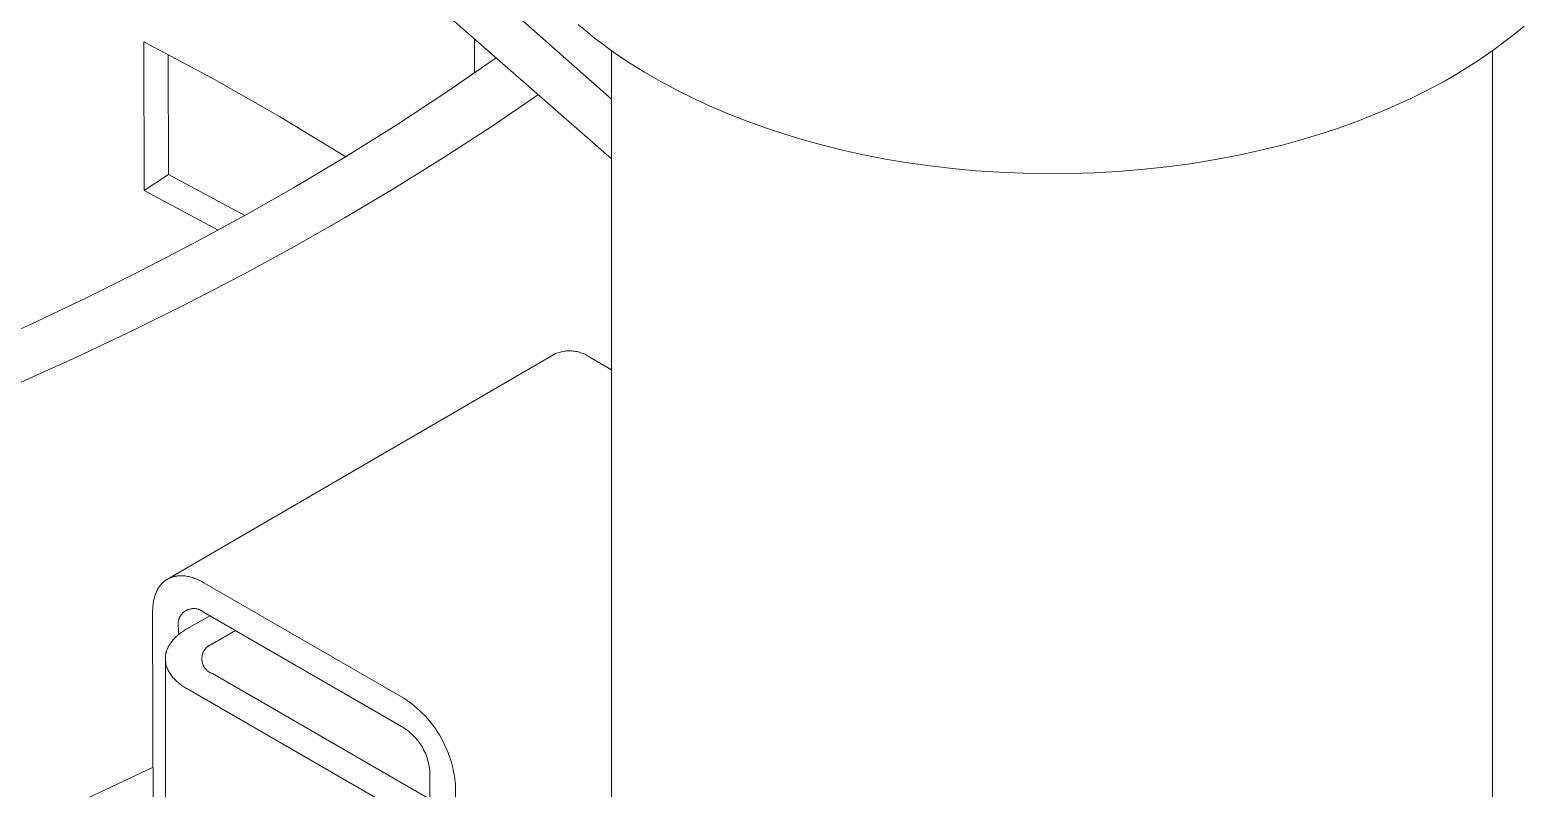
# Model space of a CAD drawing. Header units: inches. Extents: x -12 to 136, y -5 to 104.
# Drawn here: x 131.691 to 134.917, y 73.354 to 74.991 of the extents above; entities that cross this region are included whole.
import ezdxf

# ---------------------------------------------------------------- set-up
doc = ezdxf.new("R2010")
doc.units = ezdxf.units.IN
doc.layers.add('ZANO_R', color=7, linetype='Continuous', lineweight=0)

msp = doc.modelspace()

# ---------------------------------------------------------------- linework, layer by layer
at = {"layer": 'ZANO_R'}
for p, q in [((132.94704, 74.84135), (132.50694, 75.2306)), ((132.47832, 75.12286), (132.94704, 74.71264)), ((132.89577, 74.985), (132.87504, 75.00235)), ((134.91675, 74.99903), (134.89662, 74.98235)), ((132.08452, 74.88644), (131.93702, 74.96525)), ((131.93702, 74.96525), (131.93805, 74.64439)), ((132.6509, 74.97182), (132.65114, 74.89772)), ((132.91036, 74.97336), (132.89577, 74.985)), ((132.92516, 74.962), (132.91036, 74.97336)), ((132.94018, 74.95092), (132.92516, 74.962)), ((134.87605, 74.96622), (134.85507, 74.95062)), ((134.89662, 74.98235), (134.87605, 74.96622)), ((131.98984, 74.93756), (131.99067, 74.67845)), ((132.69809, 74.93052), (132.59157, 74.85714)), ((132.95539, 74.94012), (132.94018, 74.95092)), ((132.94704, 73.10375), (132.94704, 74.946)), ((132.98637, 74.9193), (132.95539, 74.94012)), ((134.83369, 74.93557), (134.81227, 74.92124)), ((134.85507, 74.95062), (134.83369, 74.93557)), ((134.84862, 74.946), (134.84862, 70.07666)), ((133.01804, 74.89953), (132.98637, 74.9193)), ((133.05333, 74.8791), (133.01804, 74.89953)), ((134.79053, 74.90741), (134.76848, 74.89408)), ((134.81227, 74.92124), (134.79053, 74.90741)), ((132.22987, 74.80373), (132.08452, 74.88644)), ((133.08927, 74.85985), (133.05333, 74.8791)), ((134.72168, 74.86786), (134.69693, 74.85503)), ((134.74614, 74.88123), (134.72168, 74.86786)), ((134.76848, 74.89408), (134.74614, 74.88123)), ((132.59157, 74.85714), (132.483, 74.78593)), ((132.7888, 74.85113), (132.68707, 74.7819)), ((133.12582, 74.84175), (133.08927, 74.85985)), ((133.16289, 74.82475), (133.12582, 74.84175)), ((134.67191, 74.84274), (134.64664, 74.83096)), ((134.69693, 74.85503), (134.67191, 74.84274)), ((132.37297, 74.71717), (132.22987, 74.80373)), ((133.20183, 74.80827), (133.16289, 74.82475)), ((133.24123, 74.79291), (133.20183, 74.80827)), ((134.59478, 74.80865), (134.56853, 74.79826)), ((134.62082, 74.81955), (134.59478, 74.80865)), ((134.64664, 74.83096), (134.62082, 74.81955)), ((132.483, 74.78593), (132.37253, 74.7169)), ((132.68707, 74.7819), (132.58355, 74.7146)), ((133.28103, 74.77864), (133.24123, 74.79291)), ((133.3212, 74.76543), (133.28103, 74.77864)), ((134.48513, 74.76883), (134.45639, 74.75986)), ((134.51371, 74.77832), (134.48513, 74.76883)), ((134.5421, 74.78836), (134.51371, 74.77832)), ((134.56853, 74.79826), (134.5421, 74.78836)), ((133.36034, 74.75364), (133.3212, 74.76543)), ((133.39974, 74.7428), (133.36034, 74.75364)), ((133.44516, 74.73151), (133.39974, 74.7428)), ((134.39702, 74.74309), (134.3664, 74.73532)), ((134.42748, 74.75141), (134.39702, 74.74309)), ((134.45639, 74.75986), (134.42748, 74.75141)), ((132.37253, 74.7169), (132.26033, 74.65007)), ((132.58355, 74.7146), (132.47837, 74.64922)), ((133.49086, 74.7214), (133.44516, 74.73151)), ((133.53854, 74.71213), (133.49086, 74.7214)), ((133.58644, 74.70408), (133.53854, 74.71213)), ((133.63453, 74.69723), (133.58644, 74.70408)), ((134.24599, 74.71015), (134.20076, 74.70279)), ((134.30479, 74.7214), (134.24599, 74.71015)), ((134.3664, 74.73532), (134.30479, 74.7214)), ((131.99067, 74.67845), (131.93805, 74.64439)), ((131.99067, 74.67845), (132.15518, 74.59023)), ((133.68278, 74.69156), (133.63453, 74.69723)), ((133.73348, 74.68687), (133.68278, 74.69156)), ((133.78429, 74.68344), (133.73348, 74.68687)), ((133.83517, 74.68128), (133.78429, 74.68344)), ((133.88609, 74.68036), (133.83517, 74.68128)), ((133.93724, 74.6807), (133.88609, 74.68036)), ((133.98838, 74.6823), (133.93724, 74.6807)), ((134.03946, 74.68517), (133.98838, 74.6823)), ((134.09045, 74.68932), (134.03946, 74.68517)), ((134.1457, 74.69528), (134.09045, 74.68932)), ((134.20076, 74.70279), (134.1457, 74.69528)), ((131.93805, 74.64439), (132.09791, 74.55871)), ((132.26033, 74.65007), (132.15357, 74.58933)), ((132.47837, 74.64922), (132.37168, 74.58578)), ((132.15357, 74.58933), (132.04353, 74.52945)), ((132.37168, 74.58578), (132.26243, 74.52362)), ((132.04353, 74.52945), (131.93023, 74.4705)), ((132.26243, 74.52362), (132.14982, 74.46234)), ((131.93023, 74.4705), (131.81367, 74.41256)), ((132.14982, 74.46234), (132.03386, 74.40201)), ((131.81367, 74.41256), (131.69388, 74.3557)), ((132.03386, 74.40201), (131.91458, 74.34271)), ((131.69388, 74.3557), (131.57088, 74.30001)), ((131.91458, 74.34271), (131.79198, 74.28453)), ((131.79198, 74.28453), (131.66611, 74.22753)), ((131.98839, 73.80519), (132.82341, 74.29088)), ((132.82595, 74.29197), (132.82341, 74.29088)), ((132.82852, 74.29298), (132.82595, 74.29197)), ((132.83113, 74.29389), (132.82852, 74.29298)), ((132.83376, 74.29472), (132.83113, 74.29389)), ((132.83643, 74.29545), (132.83376, 74.29472)), ((132.83911, 74.29608), (132.83643, 74.29545)), ((132.84182, 74.29663), (132.83911, 74.29608)), ((132.84455, 74.29708), (132.84182, 74.29663)), ((132.84729, 74.29743), (132.84455, 74.29708)), ((132.85004, 74.29769), (132.84729, 74.29743)), ((132.8528, 74.29785), (132.85004, 74.29769)), ((132.85556, 74.29792), (132.8528, 74.29785)), ((132.85832, 74.29788), (132.85556, 74.29792)), ((132.86108, 74.29776), (132.85832, 74.29788)), ((132.86383, 74.29753), (132.86108, 74.29776)), ((132.86658, 74.29721), (132.86383, 74.29753)), ((132.86931, 74.2968), (132.86658, 74.29721)), ((132.87202, 74.29629), (132.86931, 74.2968)), ((132.87472, 74.29568), (132.87202, 74.29629)), ((132.87739, 74.29498), (132.87472, 74.29568)), ((132.88004, 74.29419), (132.87739, 74.29498)), ((132.88266, 74.29331), (132.88004, 74.29419)), ((132.88524, 74.29234), (132.88266, 74.29331)), ((132.88779, 74.29127), (132.88524, 74.29234)), ((132.8903, 74.29012), (132.88779, 74.29127)), ((132.89277, 74.28888), (132.8903, 74.29012)), ((132.8952, 74.28756), (132.89277, 74.28888)), ((132.89757, 74.28615), (132.8952, 74.28756)), ((132.8999, 74.28466), (132.89757, 74.28615)), ((132.90217, 74.28309), (132.8999, 74.28466)), ((132.94704, 74.25719), (132.90217, 74.28309)), ((131.98162, 73.80054), (131.98071, 73.79978)), ((131.98255, 73.80127), (131.98162, 73.80054)), ((131.98348, 73.80198), (131.98255, 73.80127)), ((131.98444, 73.80266), (131.98348, 73.80198)), ((131.98541, 73.80333), (131.98444, 73.80266)), ((131.98639, 73.80397), (131.98541, 73.80333)), ((131.98738, 73.80459), (131.98639, 73.80397)), ((131.98839, 73.80519), (131.98738, 73.80459)), ((131.98941, 73.80576), (131.98839, 73.80519)), ((131.99045, 73.80632), (131.98941, 73.80576)), ((131.9915, 73.80684), (131.99045, 73.80632)), ((131.99256, 73.80735), (131.9915, 73.80684)), ((131.99363, 73.80783), (131.99256, 73.80735)), ((131.99471, 73.80829), (131.99363, 73.80783)), ((131.99581, 73.80873), (131.99471, 73.80829)), ((131.99692, 73.80914), (131.99581, 73.80873)), ((131.99803, 73.80953), (131.99692, 73.80914)), ((131.99916, 73.80989), (131.99803, 73.80953)), ((132.0003, 73.81023), (131.99916, 73.80989)), ((132.00145, 73.81055), (132.0003, 73.81023)), ((132.00261, 73.81084), (132.00145, 73.81055)), ((132.00378, 73.81111), (132.00261, 73.81084)), ((132.00496, 73.81136), (132.00378, 73.81111)), ((132.00614, 73.81158), (132.00496, 73.81136)), ((132.00734, 73.81178), (132.00614, 73.81158)), ((132.00854, 73.81195), (132.00734, 73.81178)), ((132.00975, 73.8121), (132.00854, 73.81195)), ((132.01097, 73.81223), (132.00975, 73.8121)), ((132.0122, 73.81234), (132.01097, 73.81223)), ((132.01343, 73.81242), (132.0122, 73.81234)), ((132.01467, 73.81247), (132.01343, 73.81242)), ((132.01591, 73.81251), (132.01467, 73.81247)), ((132.01716, 73.81252), (132.01591, 73.81251)), ((132.01842, 73.81251), (132.01716, 73.81252)), ((132.01968, 73.81248), (132.01842, 73.81251)), ((132.02094, 73.81242), (132.01968, 73.81248)), ((132.02349, 73.81224), (132.02094, 73.81242)), ((132.02605, 73.81197), (132.02349, 73.81224)), ((132.02862, 73.81162), (132.02605, 73.81197)), ((132.0312, 73.81118), (132.02862, 73.81162)), ((132.03379, 73.81066), (132.0312, 73.81118)), ((132.03639, 73.81005), (132.03379, 73.81066)), ((132.03898, 73.80937), (132.03639, 73.81005)), ((132.04158, 73.80861), (132.03898, 73.80937)), ((132.04417, 73.80778), (132.04158, 73.80861)), ((132.04675, 73.80687), (132.04417, 73.80778)), ((132.04933, 73.8059), (132.04675, 73.80687)), ((132.0519, 73.80486), (132.04933, 73.8059)), ((132.05446, 73.80375), (132.0519, 73.80486)), ((132.05701, 73.80258), (132.05446, 73.80375)), ((132.05953, 73.80135), (132.05701, 73.80258)), ((132.06205, 73.80006), (132.05953, 73.80135)), ((131.96102, 73.76864), (131.96025, 73.7661)), ((131.96186, 73.77114), (131.96102, 73.76864)), ((131.96276, 73.77359), (131.96186, 73.77114)), ((131.96373, 73.776), (131.96276, 73.77359)), ((131.96478, 73.77834), (131.96373, 73.776)), ((131.96589, 73.78063), (131.96478, 73.77834)), ((131.96647, 73.78176), (131.96589, 73.78063)), ((131.96707, 73.78286), (131.96647, 73.78176)), ((131.96768, 73.78396), (131.96707, 73.78286)), ((131.96832, 73.78503), (131.96768, 73.78396)), ((131.96897, 73.78609), (131.96832, 73.78503)), ((131.96964, 73.78713), (131.96897, 73.78609)), ((131.97032, 73.78816), (131.96964, 73.78713)), ((131.97102, 73.78917), (131.97032, 73.78816)), ((131.97174, 73.79016), (131.97102, 73.78917)), ((131.97247, 73.79113), (131.97174, 73.79016)), ((131.97323, 73.79208), (131.97247, 73.79113)), ((131.97399, 73.79302), (131.97323, 73.79208)), ((131.97478, 73.79393), (131.97399, 73.79302)), ((131.97558, 73.79483), (131.97478, 73.79393)), ((131.97639, 73.79571), (131.97558, 73.79483)), ((131.97723, 73.79656), (131.97639, 73.79571)), ((131.97807, 73.7974), (131.97723, 73.79656)), ((131.97894, 73.79821), (131.97807, 73.7974)), ((131.97982, 73.79901), (131.97894, 73.79821)), ((131.98071, 73.79978), (131.97982, 73.79901)), ((132.06454, 73.79871), (132.06205, 73.80006)), ((132.06701, 73.79732), (132.06454, 73.79871)), ((132.06701, 73.79732), (132.49851, 73.54819)), ((131.95609, 73.7361), (131.95607, 73.73327)), ((131.95616, 73.73892), (131.95609, 73.7361)), ((131.95629, 73.74174), (131.95616, 73.73892)), ((131.95648, 73.74454), (131.95629, 73.74174)), ((131.95673, 73.74732), (131.95648, 73.74454)), ((131.95704, 73.75009), (131.95673, 73.74732)), ((131.95742, 73.75283), (131.95704, 73.75009)), ((131.95785, 73.75555), (131.95742, 73.75283)), ((131.95835, 73.75824), (131.95785, 73.75555)), ((131.95892, 73.76089), (131.95835, 73.75824)), ((131.95955, 73.76352), (131.95892, 73.76089)), ((131.96025, 73.7661), (131.95955, 73.76352)), ((132.02501, 73.7352), (132.02596, 73.73587)), ((132.02596, 73.73587), (132.02695, 73.7365)), ((132.02695, 73.7365), (132.02795, 73.73711)), ((132.02795, 73.73711), (132.02897, 73.73767)), ((132.02897, 73.73767), (132.03002, 73.73821)), ((132.03002, 73.73821), (132.03108, 73.7387)), ((132.03108, 73.7387), (132.03216, 73.73916)), ((132.03216, 73.73916), (132.03325, 73.73958)), ((132.03325, 73.73958), (132.03435, 73.73996)), ((132.03435, 73.73996), (132.03547, 73.74031)), ((132.03547, 73.74031), (132.0366, 73.74061)), ((132.0366, 73.74061), (132.03774, 73.74088)), ((132.03774, 73.74088), (132.03889, 73.7411)), ((132.03889, 73.7411), (132.04005, 73.74129)), ((132.04005, 73.74129), (132.04121, 73.74144)), ((132.04121, 73.74144), (132.04238, 73.74154)), ((132.04238, 73.74154), (132.04355, 73.74161)), ((132.04355, 73.74161), (132.04472, 73.74163)), ((132.04472, 73.74163), (132.04589, 73.74161)), ((132.04589, 73.74161), (132.04706, 73.74156)), ((132.04706, 73.74156), (132.04822, 73.74146)), ((132.04822, 73.74146), (132.04939, 73.74132)), ((132.04939, 73.74132), (132.05054, 73.74114)), ((132.05054, 73.74114), (132.05169, 73.74093)), ((132.05169, 73.74093), (132.05283, 73.74067)), ((132.05283, 73.74067), (132.05397, 73.74037)), ((132.05397, 73.74037), (132.05509, 73.74004)), ((132.05509, 73.74004), (132.0562, 73.73966)), ((132.0562, 73.73966), (132.05729, 73.73925)), ((132.05729, 73.73925), (132.05837, 73.7388)), ((132.05837, 73.7388), (132.05944, 73.73831)), ((132.05944, 73.73831), (132.06048, 73.73779)), ((132.06048, 73.73779), (132.06151, 73.73722)), ((132.06151, 73.73722), (132.06252, 73.73663)), ((132.06252, 73.73663), (132.06351, 73.736)), ((132.06351, 73.736), (132.06447, 73.73533)), ((131.96394, 71.29476), (131.95607, 73.73327)), ((132.01107, 73.7081), (132.0111, 73.70927)), ((132.01108, 73.70693), (132.01107, 73.7081)), ((132.01113, 73.70576), (132.01108, 73.70693)), ((132.0111, 73.70927), (132.01116, 73.71044)), ((132.01123, 73.70459), (132.01113, 73.70576)), ((132.01116, 73.71044), (132.01127, 73.71161)), ((132.01136, 73.70343), (132.01123, 73.70459)), ((132.01127, 73.71161), (132.01142, 73.71277)), ((132.01142, 73.71277), (132.01161, 73.71392)), ((132.01161, 73.71392), (132.01184, 73.71507)), ((132.01184, 73.71507), (132.01211, 73.71621)), ((132.01211, 73.71621), (132.01242, 73.71734)), ((132.01242, 73.71734), (132.01277, 73.71846)), ((132.01277, 73.71846), (132.01316, 73.71956)), ((132.01316, 73.71956), (132.01358, 73.72065)), ((132.01358, 73.72065), (132.01404, 73.72173)), ((132.01404, 73.72173), (132.01454, 73.72279)), ((132.01454, 73.72279), (132.01508, 73.72383)), ((132.01508, 73.72383), (132.01565, 73.72485)), ((132.01565, 73.72485), (132.01626, 73.72585)), ((132.01626, 73.72585), (132.0169, 73.72683)), ((132.0169, 73.72683), (132.01757, 73.72779)), ((132.01757, 73.72779), (132.01828, 73.72872)), ((132.01828, 73.72872), (132.01902, 73.72963)), ((132.01902, 73.72963), (132.01979, 73.73051)), ((132.01979, 73.73051), (132.02059, 73.73137)), ((132.02059, 73.73137), (132.02142, 73.73219)), ((132.02142, 73.73219), (132.02227, 73.73299)), ((132.02227, 73.73299), (132.02316, 73.73376)), ((132.02316, 73.73376), (132.02407, 73.73449)), ((132.02407, 73.73449), (132.02501, 73.7352)), ((132.02982, 73.6976), (132.0793, 73.72617)), ((132.06447, 73.73533), (132.06541, 73.73464)), ((132.06541, 73.73464), (132.06633, 73.73391)), ((132.06633, 73.73391), (132.06722, 73.73315)), ((132.49872, 73.48402), (132.06722, 73.73315)), ((131.99665, 73.66942), (131.99824, 73.67147)), ((131.99824, 73.67147), (131.99991, 73.67349)), ((131.99991, 73.67349), (132.00166, 73.67548)), ((132.00166, 73.67548), (132.00348, 73.67743)), ((132.00348, 73.67743), (132.00537, 73.67934)), ((132.00537, 73.67934), (132.00732, 73.68121)), ((132.00732, 73.68121), (132.00934, 73.68304)), ((132.00934, 73.68304), (132.01142, 73.68483)), ((132.01153, 73.70227), (132.01136, 73.70343)), ((132.01142, 73.68483), (132.01355, 73.68657)), ((132.01175, 73.70112), (132.01153, 73.70227)), ((132.01175, 73.70112), (132.0118, 73.68514)), ((132.01355, 73.68657), (132.01574, 73.68828)), ((132.01574, 73.68828), (132.01798, 73.68994)), ((132.01798, 73.68994), (132.02027, 73.69156)), ((132.02027, 73.69156), (132.0226, 73.69314)), ((132.0226, 73.69314), (132.02497, 73.69467)), ((132.02497, 73.69467), (132.02738, 73.69616)), ((132.02738, 73.69616), (132.02982, 73.6976)), ((132.13498, 73.69402), (132.0855, 73.66545)), ((131.98391, 73.63801), (131.98403, 73.63919)), ((131.98403, 73.63919), (131.98417, 73.64036)), ((131.98417, 73.64036), (131.98434, 73.64153)), ((131.98434, 73.64153), (131.98454, 73.6427)), ((131.98454, 73.6427), (131.98476, 73.64386)), ((131.98476, 73.64386), (131.98501, 73.64503)), ((131.98501, 73.64503), (131.98528, 73.64619)), ((131.98528, 73.64619), (131.98558, 73.64735)), ((131.98558, 73.64735), (131.98591, 73.6485)), ((131.98591, 73.6485), (131.98626, 73.64965)), ((131.98626, 73.64965), (131.98664, 73.6508)), ((131.98664, 73.6508), (131.98704, 73.65194)), ((131.98704, 73.65194), (131.98746, 73.65308)), ((131.98746, 73.65308), (131.98791, 73.65421)), ((131.98791, 73.65421), (131.98839, 73.65534)), ((131.98839, 73.65534), (131.98889, 73.65646)), ((131.98889, 73.65646), (131.98941, 73.65757)), ((131.98941, 73.65757), (131.98996, 73.65869)), ((131.98996, 73.65869), (131.99052, 73.65979)), ((131.99052, 73.65979), (131.99112, 73.66089)), ((131.99112, 73.66089), (131.99173, 73.66198)), ((131.99173, 73.66198), (131.99237, 73.66306)), ((131.99237, 73.66306), (131.99303, 73.66414)), ((131.99303, 73.66414), (131.99371, 73.66521)), ((131.99371, 73.66521), (131.99514, 73.66733)), ((131.99514, 73.66733), (131.99665, 73.66942)), ((132.06294, 73.63914), (132.06276, 73.63799)), ((132.06316, 73.6403), (132.06294, 73.63914)), ((132.06343, 73.64144), (132.06316, 73.6403)), ((132.06373, 73.64257), (132.06343, 73.64144)), ((132.06407, 73.6437), (132.06373, 73.64257)), ((132.06445, 73.64481), (132.06407, 73.6437)), ((132.06486, 73.6459), (132.06445, 73.64481)), ((132.06532, 73.64699), (132.06486, 73.6459)), ((132.06581, 73.64805), (132.06532, 73.64699)), ((132.06634, 73.6491), (132.06581, 73.64805)), ((132.0669, 73.65013), (132.06634, 73.6491)), ((132.0675, 73.65114), (132.0669, 73.65013)), ((132.06813, 73.65212), (132.0675, 73.65114)), ((132.0688, 73.65309), (132.06813, 73.65212)), ((132.0695, 73.65403), (132.0688, 73.65309)), ((132.07023, 73.65495), (132.0695, 73.65403)), ((132.071, 73.65584), (132.07023, 73.65495)), ((132.07179, 73.6567), (132.071, 73.65584)), ((132.07261, 73.65754), (132.07179, 73.6567)), ((132.07346, 73.65834), (132.07261, 73.65754)), ((132.07434, 73.65912), (132.07346, 73.65834)), ((132.07525, 73.65987), (132.07434, 73.65912)), ((132.07618, 73.66058), (132.07525, 73.65987)), ((132.07713, 73.66126), (132.07618, 73.66058)), ((132.07811, 73.66191), (132.07713, 73.66126)), ((132.07911, 73.66253), (132.07811, 73.66191)), ((132.08013, 73.6631), (132.07911, 73.66253)), ((132.08117, 73.66365), (132.08013, 73.6631)), ((132.08223, 73.66415), (132.08117, 73.66365)), ((132.0833, 73.66463), (132.08223, 73.66415)), ((132.08439, 73.66506), (132.0833, 73.66463)), ((132.0855, 73.66545), (132.08439, 73.66506)), ((131.9837, 73.63331), (131.98371, 73.63448)), ((131.98371, 73.63213), (131.9837, 73.63331)), ((131.9837, 72.82967), (131.9837, 73.63331)), ((131.98371, 73.63448), (131.98375, 73.63566)), ((131.98375, 73.63095), (131.98371, 73.63213)), ((131.98375, 73.63566), (131.98382, 73.63684)), ((131.98382, 73.62978), (131.98375, 73.63095)), ((131.98382, 73.63684), (131.98391, 73.63801)), ((131.98391, 73.6286), (131.98382, 73.62978)), ((131.98403, 73.62743), (131.98391, 73.6286)), ((131.98417, 73.62626), (131.98403, 73.62743)), ((131.98434, 73.62509), (131.98417, 73.62626)), ((131.98454, 73.62392), (131.98434, 73.62509)), ((131.98476, 73.62275), (131.98454, 73.62392)), ((131.98501, 73.62159), (131.98476, 73.62275)), ((131.98528, 73.62043), (131.98501, 73.62159)), ((131.98558, 73.61927), (131.98528, 73.62043)), ((131.98591, 73.61812), (131.98558, 73.61927)), ((131.98626, 73.61697), (131.98591, 73.61812)), ((131.98664, 73.61582), (131.98626, 73.61697)), ((131.98704, 73.61468), (131.98664, 73.61582)), ((131.98746, 73.61354), (131.98704, 73.61468)), ((131.98791, 73.61241), (131.98746, 73.61354)), ((131.98839, 73.61128), (131.98791, 73.61241)), ((131.98889, 73.61016), (131.98839, 73.61128)), ((131.98941, 73.60904), (131.98889, 73.61016)), ((131.98996, 73.60793), (131.98941, 73.60904)), ((131.99052, 73.60683), (131.98996, 73.60793)), ((132.06246, 73.63448), (132.06244, 73.63331)), ((132.06244, 73.63331), (132.06246, 73.63213)), ((132.06252, 73.63565), (132.06246, 73.63448)), ((132.06246, 73.63213), (132.06252, 73.63096)), ((132.06262, 73.63682), (132.06252, 73.63565)), ((132.06252, 73.63096), (132.06262, 73.62979)), ((132.06276, 73.63799), (132.06262, 73.63682)), ((132.06262, 73.62979), (132.06276, 73.62863)), ((132.06276, 73.62863), (132.06294, 73.62747)), ((132.06294, 73.62747), (132.06316, 73.62632)), ((132.06316, 73.62632), (132.06343, 73.62517)), ((132.06343, 73.62517), (132.06373, 73.62404)), ((132.06373, 73.62404), (132.06407, 73.62292)), ((132.06407, 73.62292), (132.06445, 73.62181)), ((132.06445, 73.62181), (132.06486, 73.62071)), ((132.06486, 73.62071), (132.06532, 73.61963)), ((132.06532, 73.61963), (132.06581, 73.61856)), ((132.06581, 73.61856), (132.06634, 73.61752)), ((132.06634, 73.61752), (132.0669, 73.61649)), ((132.0669, 73.61649), (132.0675, 73.61548)), ((132.0675, 73.61548), (132.06813, 73.61449)), ((132.06813, 73.61449), (132.0688, 73.61353)), ((132.0688, 73.61353), (132.0695, 73.61258)), ((132.0695, 73.61258), (132.07023, 73.61167)), ((132.07023, 73.61167), (132.071, 73.61078)), ((132.071, 73.61078), (132.07179, 73.60991)), ((132.07179, 73.60991), (132.07261, 73.60908)), ((132.07261, 73.60908), (132.07346, 73.60827)), ((132.07346, 73.60827), (132.07434, 73.60749)), ((132.07434, 73.60749), (132.07525, 73.60675)), ((131.99112, 73.60573), (131.99052, 73.60683)), ((131.99173, 73.60464), (131.99112, 73.60573)), ((131.99237, 73.60355), (131.99173, 73.60464)), ((131.99303, 73.60247), (131.99237, 73.60355)), ((131.99371, 73.6014), (131.99303, 73.60247)), ((131.99514, 73.59928), (131.99371, 73.6014)), ((131.99665, 73.5972), (131.99514, 73.59928)), ((131.99824, 73.59514), (131.99665, 73.5972)), ((131.99991, 73.59312), (131.99824, 73.59514)), ((132.00166, 73.59114), (131.99991, 73.59312)), ((132.00348, 73.58919), (132.00166, 73.59114)), ((132.00537, 73.58728), (132.00348, 73.58919)), ((132.00732, 73.58541), (132.00537, 73.58728)), ((132.00934, 73.58358), (132.00732, 73.58541)), ((132.01142, 73.58179), (132.00934, 73.58358)), ((132.01355, 73.58004), (132.01142, 73.58179)), ((132.01574, 73.57834), (132.01355, 73.58004)), ((132.01798, 73.57667), (132.01574, 73.57834)), ((132.02027, 73.57505), (132.01798, 73.57667)), ((132.0226, 73.57348), (132.02027, 73.57505)), ((132.07525, 73.60675), (132.07618, 73.60603)), ((132.07618, 73.60603), (132.07713, 73.60535)), ((132.07713, 73.60535), (132.07811, 73.6047)), ((132.07811, 73.6047), (132.07911, 73.60409)), ((132.07911, 73.60409), (132.08013, 73.60351)), ((132.08013, 73.60351), (132.08117, 73.60297)), ((132.08117, 73.60297), (132.08223, 73.60246)), ((132.08223, 73.60246), (132.0833, 73.60199)), ((132.0833, 73.60199), (132.08439, 73.60156)), ((132.08439, 73.60156), (132.0855, 73.60116)), ((132.0855, 73.60116), (132.94851, 73.1029)), ((132.02497, 73.57195), (132.0226, 73.57348)), ((132.02738, 73.57046), (132.02497, 73.57195)), ((132.02982, 73.56902), (132.02738, 73.57046)), ((132.89283, 73.07076), (132.02982, 73.56902)), ((132.49851, 73.54819), (132.5056, 73.5434)), ((132.5056, 73.5434), (132.51252, 73.53836)), ((132.51252, 73.53836), (132.51926, 73.53309)), ((132.51926, 73.53309), (132.52581, 73.52758)), ((132.52581, 73.52758), (132.53217, 73.52186)), ((132.53217, 73.52186), (132.53833, 73.51591)), ((132.53833, 73.51591), (132.54427, 73.50976)), ((132.50227, 73.48162), (132.49872, 73.48402)), ((132.50572, 73.4791), (132.50227, 73.48162)), ((132.50909, 73.47647), (132.50572, 73.4791)), ((132.54427, 73.50976), (132.55, 73.50341)), ((132.55, 73.50341), (132.55551, 73.49686)), ((132.55551, 73.49686), (132.56078, 73.49012)), ((132.56078, 73.49012), (132.56582, 73.4832)), ((132.56582, 73.4832), (132.57062, 73.47612)), ((132.51237, 73.47372), (132.50909, 73.47647)), ((132.51555, 73.47085), (132.51237, 73.47372)), ((132.51863, 73.46788), (132.51555, 73.47085)), ((132.5216, 73.4648), (132.51863, 73.46788)), ((132.52447, 73.46163), (132.5216, 73.4648)), ((132.52722, 73.45835), (132.52447, 73.46163)), ((132.52986, 73.45498), (132.52722, 73.45835)), ((132.53238, 73.45152), (132.52986, 73.45498)), ((132.53477, 73.44798), (132.53238, 73.45152)), ((132.53705, 73.44436), (132.53477, 73.44798)), ((132.57062, 73.47612), (132.57517, 73.46887)), ((132.57517, 73.46887), (132.57946, 73.46147)), ((132.57946, 73.46147), (132.5835, 73.45392)), ((132.5835, 73.45392), (132.58727, 73.44624)), ((132.58727, 73.44624), (132.59077, 73.43843)), ((132.5392, 73.44066), (132.53705, 73.44436)), ((132.54121, 73.43688), (132.5392, 73.44066)), ((132.5431, 73.43304), (132.54121, 73.43688)), ((132.54485, 73.42914), (132.5431, 73.43304)), ((132.54647, 73.42518), (132.54485, 73.42914)), ((132.54794, 73.42116), (132.54647, 73.42518)), ((132.54928, 73.4171), (132.54794, 73.42116)), ((132.55048, 73.41299), (132.54928, 73.4171)), ((132.59077, 73.43843), (132.594, 73.43051)), ((132.594, 73.43051), (132.59696, 73.42248)), ((132.59696, 73.42248), (132.59963, 73.41435)), ((132.59963, 73.41435), (132.60202, 73.40614)), ((131.72532, 73.29003), (131.95715, 73.39946)), ((132.55153, 73.40884), (132.55048, 73.41299)), ((132.55244, 73.40466), (132.55153, 73.40884)), ((132.5532, 73.40045), (132.55244, 73.40466)), ((132.55382, 73.39622), (132.5532, 73.40045)), ((132.55428, 73.39197), (132.55382, 73.39622)), ((132.55461, 73.3877), (132.55428, 73.39197)), ((132.55479, 73.33022), (132.55461, 73.3877)), ((132.60202, 73.40614), (132.60413, 73.39784)), ((132.60413, 73.39784), (132.60594, 73.38948)), ((132.60594, 73.38948), (132.60747, 73.38106)), ((132.60747, 73.38106), (132.6087, 73.37259)), ((132.6087, 73.37259), (132.60964, 73.36409)), ((132.60964, 73.36409), (132.61028, 73.35556)), ((132.61028, 73.35556), (132.61047, 73.29807))]:
    msp.add_line(p, q, dxfattribs=at)

doc.saveas('drawing.dxf')
